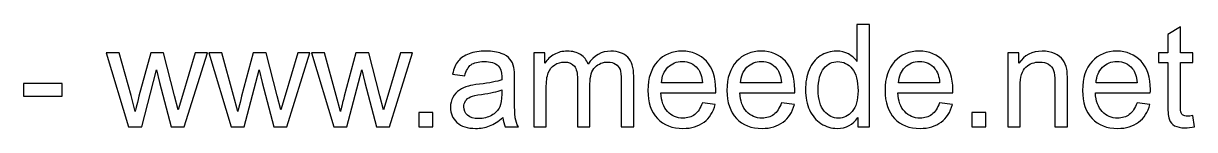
# Model space of a CAD drawing. Header units: millimetres. Extents: x -194 to 288, y -182 to 161.
# Drawn here: x 217.9 to 287.7, y -181.8 to -175.7 of the extents above; entities that cross this region are included whole.
import ezdxf

# ---------------------------------------------------------------- set-up
doc = ezdxf.new("R2010")
doc.units = ezdxf.units.MM
doc.header["$MEASUREMENT"] = 0
doc.layers.add('layer 1', color=7, linetype='Continuous')

msp = doc.modelspace()

# ---------------------------------------------------------------- linework, layer by layer
at = {"layer": 'layer 1', "color": 250}
for points, knots in [([(267.6388, -181.7442), (267.6388, -181.7442), (267.6388, -181.1868), (267.6388, -181.1868), (267.6388, -181.1868), (267.3609, -181.62), (266.9516, -181.8373), (266.4112, -181.8373), (266.4112, -181.8373), (266.0612, -181.8373), (265.7395, -181.7414), (265.4474, -181.5481), (265.4474, -181.5481), (265.1539, -181.3561), (264.9267, -181.0866), (264.7644, -180.7423), (264.7644, -180.7423), (264.6035, -180.3966), (264.5231, -180.0001), (264.5231, -179.5513), (264.5231, -179.5513), (264.5231, -179.1139), (264.5965, -178.7174), (264.7418, -178.3603), (264.7418, -178.3603), (264.8886, -178.0047), (265.1073, -177.731), (265.3994, -177.5419), (265.3994, -177.5419), (265.6901, -177.3514), (266.0175, -177.2568), (266.3773, -177.2568), (266.3773, -177.2568), (266.6426, -177.2568), (266.8783, -177.3133), (267.0843, -177.4248), (267.0843, -177.4248), (267.2903, -177.5363), (267.4582, -177.683), (267.588, -177.8622), (267.588, -177.8622), (267.588, -177.8622), (267.588, -175.682), (267.588, -175.682), (267.588, -175.682), (267.588, -175.682), (268.3331, -175.682), (268.3331, -175.682), (268.3331, -175.682), (268.3331, -175.682), (268.3331, -181.7442), (268.3331, -181.7442), (268.3331, -181.7442), (268.3331, -181.7442), (267.6388, -181.7442), (267.6388, -181.7442)], [0, 0, 0, 0, 0.0666667, 0.0666667, 0.0666667, 0.0666667, 0.1333333, 0.1333333, 0.1333333, 0.1333333, 0.2, 0.2, 0.2, 0.2, 0.2666667, 0.2666667, 0.2666667, 0.2666667, 0.3333333, 0.3333333, 0.3333333, 0.3333333, 0.4, 0.4, 0.4, 0.4, 0.4666667, 0.4666667, 0.4666667, 0.4666667, 0.5333333, 0.5333333, 0.5333333, 0.5333333, 0.6, 0.6, 0.6, 0.6, 0.6666667, 0.6666667, 0.6666667, 0.6666667, 0.7333333, 0.7333333, 0.7333333, 0.7333333, 0.8, 0.8, 0.8, 0.8, 0.8666667, 0.8666667, 0.8666667, 0.8666667, 1, 1, 1, 1]), ([(287.6075, -181.0796), (287.6075, -181.0796), (287.7091, -181.7371), (287.7091, -181.7371), (287.7091, -181.7371), (287.5003, -181.7809), (287.3126, -181.8035), (287.1489, -181.8035), (287.1489, -181.8035), (286.8794, -181.8035), (286.6706, -181.7611), (286.521, -181.6751), (286.521, -181.6751), (286.3728, -181.589), (286.2684, -181.4775), (286.2077, -181.3378), (286.2077, -181.3378), (286.147, -181.1981), (286.1174, -180.9046), (286.1174, -180.4573), (286.1174, -180.4573), (286.1174, -180.4573), (286.1174, -177.9257), (286.1174, -177.9257), (286.1174, -177.9257), (286.1174, -177.9257), (285.5671, -177.9257), (285.5671, -177.9257), (285.5671, -177.9257), (285.5671, -177.9257), (285.5671, -177.35), (285.5671, -177.35), (285.5671, -177.35), (285.5671, -177.35), (286.1174, -177.35), (286.1174, -177.35), (286.1174, -177.35), (286.1174, -177.35), (286.1174, -176.2634), (286.1174, -176.2634), (286.1174, -176.2634), (286.1174, -176.2634), (286.8625, -175.8161), (286.8625, -175.8161), (286.8625, -175.8161), (286.8625, -175.8161), (286.8625, -177.35), (286.8625, -177.35), (286.8625, -177.35), (286.8625, -177.35), (287.6075, -177.35), (287.6075, -177.35), (287.6075, -177.35), (287.6075, -177.35), (287.6075, -177.9257), (287.6075, -177.9257), (287.6075, -177.9257), (287.6075, -177.9257), (286.8625, -177.9257), (286.8625, -177.9257), (286.8625, -177.9257), (286.8625, -177.9257), (286.8625, -180.4996), (286.8625, -180.4996), (286.8625, -180.4996), (286.8625, -180.7127), (286.8752, -180.8496), (286.902, -180.9102), (286.902, -180.9102), (286.9274, -180.9709), (286.9697, -181.0189), (287.029, -181.0556), (287.029, -181.0556), (287.0883, -181.0909), (287.1729, -181.1092), (287.283, -181.1092), (287.283, -181.1092), (287.3648, -181.1092), (287.4735, -181.0993), (287.6075, -181.0796)], [0, 0, 0, 0, 0.047619, 0.047619, 0.047619, 0.047619, 0.0952381, 0.0952381, 0.0952381, 0.0952381, 0.1428571, 0.1428571, 0.1428571, 0.1428571, 0.1904762, 0.1904762, 0.1904762, 0.1904762, 0.2380952, 0.2380952, 0.2380952, 0.2380952, 0.2857143, 0.2857143, 0.2857143, 0.2857143, 0.3333333, 0.3333333, 0.3333333, 0.3333333, 0.3809524, 0.3809524, 0.3809524, 0.3809524, 0.4285714, 0.4285714, 0.4285714, 0.4285714, 0.4761905, 0.4761905, 0.4761905, 0.4761905, 0.5238095, 0.5238095, 0.5238095, 0.5238095, 0.5714286, 0.5714286, 0.5714286, 0.5714286, 0.6190476, 0.6190476, 0.6190476, 0.6190476, 0.6666667, 0.6666667, 0.6666667, 0.6666667, 0.7142857, 0.7142857, 0.7142857, 0.7142857, 0.7619048, 0.7619048, 0.7619048, 0.7619048, 0.8095238, 0.8095238, 0.8095238, 0.8095238, 0.8571429, 0.8571429, 0.8571429, 0.8571429, 0.9047619, 0.9047619, 0.9047619, 0.9047619, 1, 1, 1, 1]), ([(224.1848, -181.7442), (224.1848, -181.7442), (222.857, -177.35), (222.857, -177.35), (222.857, -177.35), (222.857, -177.35), (223.6359, -177.35), (223.6359, -177.35), (223.6359, -177.35), (223.6359, -177.35), (224.3372, -179.8858), (224.3372, -179.8858), (224.3372, -179.8858), (224.3372, -179.8858), (224.5856, -180.8298), (224.5856, -180.8298), (224.5856, -180.8298), (224.5955, -180.7832), (224.6717, -180.4813), (224.8128, -179.9239), (224.8128, -179.9239), (224.8128, -179.9239), (225.5085, -177.35), (225.5085, -177.35), (225.5085, -177.35), (225.5085, -177.35), (226.2719, -177.35), (226.2719, -177.35), (226.2719, -177.35), (226.2719, -177.35), (226.9337, -179.9013), (226.9337, -179.9013), (226.9337, -179.9013), (226.9337, -179.9013), (227.1496, -180.7381), (227.1496, -180.7381), (227.1496, -180.7381), (227.1496, -180.7381), (227.4022, -179.89), (227.4022, -179.89), (227.4022, -179.89), (227.4022, -179.89), (228.1614, -177.35), (228.1614, -177.35), (228.1614, -177.35), (228.1614, -177.35), (228.8853, -177.35), (228.8853, -177.35), (228.8853, -177.35), (228.8853, -177.35), (227.5066, -181.7442), (227.5066, -181.7442), (227.5066, -181.7442), (227.5066, -181.7442), (226.7361, -181.7442), (226.7361, -181.7442), (226.7361, -181.7442), (226.7361, -181.7442), (226.039, -179.1153), (226.039, -179.1153), (226.039, -179.1153), (226.039, -179.1153), (225.8626, -178.3632), (225.8626, -178.3632), (225.8626, -178.3632), (225.8626, -178.3632), (224.9736, -181.7442), (224.9736, -181.7442), (224.9736, -181.7442), (224.9736, -181.7442), (224.1848, -181.7442), (224.1848, -181.7442)], [0, 0, 0, 0, 0.0526316, 0.0526316, 0.0526316, 0.0526316, 0.1052632, 0.1052632, 0.1052632, 0.1052632, 0.1578947, 0.1578947, 0.1578947, 0.1578947, 0.2105263, 0.2105263, 0.2105263, 0.2105263, 0.2631579, 0.2631579, 0.2631579, 0.2631579, 0.3157895, 0.3157895, 0.3157895, 0.3157895, 0.3684211, 0.3684211, 0.3684211, 0.3684211, 0.4210526, 0.4210526, 0.4210526, 0.4210526, 0.4736842, 0.4736842, 0.4736842, 0.4736842, 0.5263158, 0.5263158, 0.5263158, 0.5263158, 0.5789474, 0.5789474, 0.5789474, 0.5789474, 0.6315789, 0.6315789, 0.6315789, 0.6315789, 0.6842105, 0.6842105, 0.6842105, 0.6842105, 0.7368421, 0.7368421, 0.7368421, 0.7368421, 0.7894737, 0.7894737, 0.7894737, 0.7894737, 0.8421053, 0.8421053, 0.8421053, 0.8421053, 0.8947368, 0.8947368, 0.8947368, 0.8947368, 1, 1, 1, 1]), ([(230.2992, -181.7442), (230.2992, -181.7442), (228.9714, -177.35), (228.9714, -177.35), (228.9714, -177.35), (228.9714, -177.35), (229.7503, -177.35), (229.7503, -177.35), (229.7503, -177.35), (229.7503, -177.35), (230.4516, -179.8858), (230.4516, -179.8858), (230.4516, -179.8858), (230.4516, -179.8858), (230.7, -180.8298), (230.7, -180.8298), (230.7, -180.8298), (230.7099, -180.7832), (230.7861, -180.4813), (230.9272, -179.9239), (230.9272, -179.9239), (230.9272, -179.9239), (231.6229, -177.35), (231.6229, -177.35), (231.6229, -177.35), (231.6229, -177.35), (232.3863, -177.35), (232.3863, -177.35), (232.3863, -177.35), (232.3863, -177.35), (233.0481, -179.9013), (233.0481, -179.9013), (233.0481, -179.9013), (233.0481, -179.9013), (233.264, -180.7381), (233.264, -180.7381), (233.264, -180.7381), (233.264, -180.7381), (233.5166, -179.89), (233.5166, -179.89), (233.5166, -179.89), (233.5166, -179.89), (234.2758, -177.35), (234.2758, -177.35), (234.2758, -177.35), (234.2758, -177.35), (234.9997, -177.35), (234.9997, -177.35), (234.9997, -177.35), (234.9997, -177.35), (233.621, -181.7442), (233.621, -181.7442), (233.621, -181.7442), (233.621, -181.7442), (232.8505, -181.7442), (232.8505, -181.7442), (232.8505, -181.7442), (232.8505, -181.7442), (232.1534, -179.1153), (232.1534, -179.1153), (232.1534, -179.1153), (232.1534, -179.1153), (231.977, -178.3632), (231.977, -178.3632), (231.977, -178.3632), (231.977, -178.3632), (231.088, -181.7442), (231.088, -181.7442), (231.088, -181.7442), (231.088, -181.7442), (230.2992, -181.7442), (230.2992, -181.7442)], [0, 0, 0, 0, 0.0526316, 0.0526316, 0.0526316, 0.0526316, 0.1052632, 0.1052632, 0.1052632, 0.1052632, 0.1578947, 0.1578947, 0.1578947, 0.1578947, 0.2105263, 0.2105263, 0.2105263, 0.2105263, 0.2631579, 0.2631579, 0.2631579, 0.2631579, 0.3157895, 0.3157895, 0.3157895, 0.3157895, 0.3684211, 0.3684211, 0.3684211, 0.3684211, 0.4210526, 0.4210526, 0.4210526, 0.4210526, 0.4736842, 0.4736842, 0.4736842, 0.4736842, 0.5263158, 0.5263158, 0.5263158, 0.5263158, 0.5789474, 0.5789474, 0.5789474, 0.5789474, 0.6315789, 0.6315789, 0.6315789, 0.6315789, 0.6842105, 0.6842105, 0.6842105, 0.6842105, 0.7368421, 0.7368421, 0.7368421, 0.7368421, 0.7894737, 0.7894737, 0.7894737, 0.7894737, 0.8421053, 0.8421053, 0.8421053, 0.8421053, 0.8947368, 0.8947368, 0.8947368, 0.8947368, 1, 1, 1, 1]), ([(236.4136, -181.7442), (236.4136, -181.7442), (235.0858, -177.35), (235.0858, -177.35), (235.0858, -177.35), (235.0858, -177.35), (235.8647, -177.35), (235.8647, -177.35), (235.8647, -177.35), (235.8647, -177.35), (236.566, -179.8858), (236.566, -179.8858), (236.566, -179.8858), (236.566, -179.8858), (236.8144, -180.8298), (236.8144, -180.8298), (236.8144, -180.8298), (236.8243, -180.7832), (236.9005, -180.4813), (237.0416, -179.9239), (237.0416, -179.9239), (237.0416, -179.9239), (237.7373, -177.35), (237.7373, -177.35), (237.7373, -177.35), (237.7373, -177.35), (238.5007, -177.35), (238.5007, -177.35), (238.5007, -177.35), (238.5007, -177.35), (239.1625, -179.9013), (239.1625, -179.9013), (239.1625, -179.9013), (239.1625, -179.9013), (239.3784, -180.7381), (239.3784, -180.7381), (239.3784, -180.7381), (239.3784, -180.7381), (239.631, -179.89), (239.631, -179.89), (239.631, -179.89), (239.631, -179.89), (240.3902, -177.35), (240.3902, -177.35), (240.3902, -177.35), (240.3902, -177.35), (241.1141, -177.35), (241.1141, -177.35), (241.1141, -177.35), (241.1141, -177.35), (239.7354, -181.7442), (239.7354, -181.7442), (239.7354, -181.7442), (239.7354, -181.7442), (238.9649, -181.7442), (238.9649, -181.7442), (238.9649, -181.7442), (238.9649, -181.7442), (238.2678, -179.1153), (238.2678, -179.1153), (238.2678, -179.1153), (238.2678, -179.1153), (238.0914, -178.3632), (238.0914, -178.3632), (238.0914, -178.3632), (238.0914, -178.3632), (237.2024, -181.7442), (237.2024, -181.7442), (237.2024, -181.7442), (237.2024, -181.7442), (236.4136, -181.7442), (236.4136, -181.7442)], [0, 0, 0, 0, 0.0526316, 0.0526316, 0.0526316, 0.0526316, 0.1052632, 0.1052632, 0.1052632, 0.1052632, 0.1578947, 0.1578947, 0.1578947, 0.1578947, 0.2105263, 0.2105263, 0.2105263, 0.2105263, 0.2631579, 0.2631579, 0.2631579, 0.2631579, 0.3157895, 0.3157895, 0.3157895, 0.3157895, 0.3684211, 0.3684211, 0.3684211, 0.3684211, 0.4210526, 0.4210526, 0.4210526, 0.4210526, 0.4736842, 0.4736842, 0.4736842, 0.4736842, 0.5263158, 0.5263158, 0.5263158, 0.5263158, 0.5789474, 0.5789474, 0.5789474, 0.5789474, 0.6315789, 0.6315789, 0.6315789, 0.6315789, 0.6842105, 0.6842105, 0.6842105, 0.6842105, 0.7368421, 0.7368421, 0.7368421, 0.7368421, 0.7894737, 0.7894737, 0.7894737, 0.7894737, 0.8421053, 0.8421053, 0.8421053, 0.8421053, 0.8947368, 0.8947368, 0.8947368, 0.8947368, 1, 1, 1, 1]), ([(246.4932, -181.1939), (246.2166, -181.4295), (245.9499, -181.5946), (245.6945, -181.692), (245.6945, -181.692), (245.4391, -181.7894), (245.1654, -181.8373), (244.8718, -181.8373), (244.8718, -181.8373), (244.3892, -181.8373), (244.0181, -181.7202), (243.7585, -181.4846), (243.7585, -181.4846), (243.4988, -181.2503), (243.369, -180.9497), (243.369, -180.5843), (243.369, -180.5843), (243.369, -180.3698), (243.4184, -180.1736), (243.5158, -179.9958), (243.5158, -179.9958), (243.6145, -179.818), (243.7429, -179.6769), (243.901, -179.5697), (243.901, -179.5697), (244.0604, -179.4624), (244.2382, -179.3806), (244.4372, -179.3255), (244.4372, -179.3255), (244.584, -179.2874), (244.8055, -179.2508), (245.1004, -179.2141), (245.1004, -179.2141), (245.7016, -179.1435), (246.1461, -179.0574), (246.4297, -178.9587), (246.4297, -178.9587), (246.4325, -178.8571), (246.4339, -178.7921), (246.4339, -178.7653), (246.4339, -178.7653), (246.4339, -178.4634), (246.3634, -178.2503), (246.2223, -178.1261), (246.2223, -178.1261), (246.0318, -177.9582), (245.7481, -177.8749), (245.3728, -177.8749), (245.3728, -177.8749), (245.0214, -177.8749), (244.7618, -177.937), (244.5953, -178.0598), (244.5953, -178.0598), (244.4273, -178.1825), (244.3046, -178.3999), (244.2241, -178.7131), (244.2241, -178.7131), (244.2241, -178.7131), (243.496, -178.6115), (243.496, -178.6115), (243.496, -178.6115), (243.5623, -178.2997), (243.671, -178.0471), (243.8234, -177.8552), (243.8234, -177.8552), (243.9758, -177.6633), (244.1959, -177.5165), (244.4838, -177.4121), (244.4838, -177.4121), (244.7702, -177.3091), (245.1047, -177.2568), (245.4829, -177.2568), (245.4829, -177.2568), (245.8582, -177.2568), (246.1644, -177.3006), (246.4001, -177.3895), (246.4001, -177.3895), (246.6343, -177.4784), (246.8079, -177.5885), (246.918, -177.7225), (246.918, -177.7225), (247.028, -177.8566), (247.1056, -178.0259), (247.1508, -178.2305), (247.1508, -178.2305), (247.1748, -178.3575), (247.1875, -178.5861), (247.1875, -178.9149), (247.1875, -178.9149), (247.1875, -178.9149), (247.1875, -179.9027), (247.1875, -179.9027), (247.1875, -179.9027), (247.1875, -180.5927), (247.203, -181.0288), (247.234, -181.2136), (247.234, -181.2136), (247.2637, -181.3985), (247.3258, -181.5749), (247.4161, -181.7442), (247.4161, -181.7442), (247.4161, -181.7442), (246.6371, -181.7442), (246.6371, -181.7442), (246.6371, -181.7442), (246.5624, -181.5876), (246.5144, -181.4041), (246.4932, -181.1939)], [0, 0, 0, 0, 0.0357143, 0.0357143, 0.0357143, 0.0357143, 0.0714286, 0.0714286, 0.0714286, 0.0714286, 0.1071429, 0.1071429, 0.1071429, 0.1071429, 0.1428571, 0.1428571, 0.1428571, 0.1428571, 0.1785714, 0.1785714, 0.1785714, 0.1785714, 0.2142857, 0.2142857, 0.2142857, 0.2142857, 0.25, 0.25, 0.25, 0.25, 0.2857143, 0.2857143, 0.2857143, 0.2857143, 0.3214286, 0.3214286, 0.3214286, 0.3214286, 0.3571429, 0.3571429, 0.3571429, 0.3571429, 0.3928571, 0.3928571, 0.3928571, 0.3928571, 0.4285714, 0.4285714, 0.4285714, 0.4285714, 0.4642857, 0.4642857, 0.4642857, 0.4642857, 0.5, 0.5, 0.5, 0.5, 0.5357143, 0.5357143, 0.5357143, 0.5357143, 0.5714286, 0.5714286, 0.5714286, 0.5714286, 0.6071429, 0.6071429, 0.6071429, 0.6071429, 0.6428571, 0.6428571, 0.6428571, 0.6428571, 0.6785714, 0.6785714, 0.6785714, 0.6785714, 0.7142857, 0.7142857, 0.7142857, 0.7142857, 0.75, 0.75, 0.75, 0.75, 0.7857143, 0.7857143, 0.7857143, 0.7857143, 0.8214286, 0.8214286, 0.8214286, 0.8214286, 0.8571429, 0.8571429, 0.8571429, 0.8571429, 0.8928571, 0.8928571, 0.8928571, 0.8928571, 0.9285714, 0.9285714, 0.9285714, 0.9285714, 1, 1, 1, 1]), ([(248.3319, -181.7442), (248.3319, -181.7442), (248.3319, -177.35), (248.3319, -177.35), (248.3319, -177.35), (248.3319, -177.35), (249.0008, -177.35), (249.0008, -177.35), (249.0008, -177.35), (249.0008, -177.35), (249.0008, -177.9709), (249.0008, -177.9709), (249.0008, -177.9709), (249.1376, -177.7564), (249.3211, -177.5828), (249.5497, -177.453), (249.5497, -177.453), (249.7783, -177.3218), (250.0379, -177.2568), (250.33, -177.2568), (250.33, -177.2568), (250.6546, -177.2568), (250.9213, -177.3246), (251.1287, -177.4586), (251.1287, -177.4586), (251.3362, -177.5941), (251.4829, -177.7818), (251.5676, -178.0245), (251.5676, -178.0245), (251.9175, -177.5123), (252.3705, -177.2568), (252.9293, -177.2568), (252.9293, -177.2568), (253.3668, -177.2568), (253.704, -177.3768), (253.9383, -177.6181), (253.9383, -177.6181), (254.1739, -177.8594), (254.2925, -178.2305), (254.2925, -178.7315), (254.2925, -178.7315), (254.2925, -178.7315), (254.2925, -181.7442), (254.2925, -181.7442), (254.2925, -181.7442), (254.2925, -181.7442), (253.5474, -181.7442), (253.5474, -181.7442), (253.5474, -181.7442), (253.5474, -181.7442), (253.5474, -178.9784), (253.5474, -178.9784), (253.5474, -178.9784), (253.5474, -178.6821), (253.522, -178.4676), (253.474, -178.3364), (253.474, -178.3364), (253.426, -178.2051), (253.3385, -178.1007), (253.2101, -178.0203), (253.2101, -178.0203), (253.0831, -177.9398), (252.9336, -177.9003), (252.7628, -177.9003), (252.7628, -177.9003), (252.4524, -177.9003), (252.1955, -178.0033), (251.9909, -178.2079), (251.9909, -178.2079), (251.7863, -178.414), (251.6847, -178.7428), (251.6847, -179.1943), (251.6847, -179.1943), (251.6847, -179.1943), (251.6847, -181.7442), (251.6847, -181.7442), (251.6847, -181.7442), (251.6847, -181.7442), (250.9396, -181.7442), (250.9396, -181.7442), (250.9396, -181.7442), (250.9396, -181.7442), (250.9396, -178.8923), (250.9396, -178.8923), (250.9396, -178.8923), (250.9396, -178.5621), (250.879, -178.3138), (250.7576, -178.1487), (250.7576, -178.1487), (250.6363, -177.9836), (250.4373, -177.9003), (250.1621, -177.9003), (250.1621, -177.9003), (249.9533, -177.9003), (249.76, -177.9554), (249.5822, -178.0654), (249.5822, -178.0654), (249.4044, -178.1755), (249.2759, -178.3364), (249.1955, -178.5494), (249.1955, -178.5494), (249.1165, -178.7611), (249.077, -179.0673), (249.077, -179.4667), (249.077, -179.4667), (249.077, -179.4667), (249.077, -181.7442), (249.077, -181.7442), (249.077, -181.7442), (249.077, -181.7442), (248.3319, -181.7442), (248.3319, -181.7442)], [0, 0, 0, 0, 0.0344828, 0.0344828, 0.0344828, 0.0344828, 0.0689655, 0.0689655, 0.0689655, 0.0689655, 0.1034483, 0.1034483, 0.1034483, 0.1034483, 0.137931, 0.137931, 0.137931, 0.137931, 0.1724138, 0.1724138, 0.1724138, 0.1724138, 0.2068966, 0.2068966, 0.2068966, 0.2068966, 0.2413793, 0.2413793, 0.2413793, 0.2413793, 0.2758621, 0.2758621, 0.2758621, 0.2758621, 0.3103448, 0.3103448, 0.3103448, 0.3103448, 0.3448276, 0.3448276, 0.3448276, 0.3448276, 0.3793103, 0.3793103, 0.3793103, 0.3793103, 0.4137931, 0.4137931, 0.4137931, 0.4137931, 0.4482759, 0.4482759, 0.4482759, 0.4482759, 0.4827586, 0.4827586, 0.4827586, 0.4827586, 0.5172414, 0.5172414, 0.5172414, 0.5172414, 0.5517241, 0.5517241, 0.5517241, 0.5517241, 0.5862069, 0.5862069, 0.5862069, 0.5862069, 0.6206897, 0.6206897, 0.6206897, 0.6206897, 0.6551724, 0.6551724, 0.6551724, 0.6551724, 0.6896552, 0.6896552, 0.6896552, 0.6896552, 0.7241379, 0.7241379, 0.7241379, 0.7241379, 0.7586207, 0.7586207, 0.7586207, 0.7586207, 0.7931034, 0.7931034, 0.7931034, 0.7931034, 0.8275862, 0.8275862, 0.8275862, 0.8275862, 0.862069, 0.862069, 0.862069, 0.862069, 0.8965517, 0.8965517, 0.8965517, 0.8965517, 0.9310345, 0.9310345, 0.9310345, 0.9310345, 1, 1, 1, 1]), ([(258.3819, -180.3218), (258.3819, -180.3218), (259.1524, -180.4234), (259.1524, -180.4234), (259.1524, -180.4234), (259.0324, -180.8707), (258.8081, -181.2193), (258.4807, -181.4662), (258.4807, -181.4662), (258.1533, -181.7132), (257.7356, -181.8373), (257.2262, -181.8373), (257.2262, -181.8373), (256.5856, -181.8373), (256.0776, -181.6398), (255.7022, -181.2447), (255.7022, -181.2447), (255.3268, -180.851), (255.1392, -180.2964), (255.1392, -179.5838), (255.1392, -179.5838), (255.1392, -178.8472), (255.3283, -178.2743), (255.7078, -177.8679), (255.7078, -177.8679), (256.0874, -177.46), (256.5799, -177.2568), (257.1853, -177.2568), (257.1853, -177.2568), (257.7709, -177.2568), (258.2493, -177.4558), (258.6204, -177.8552), (258.6204, -177.8552), (258.9915, -178.2545), (259.1778, -178.8161), (259.1778, -179.54), (259.1778, -179.54), (259.1778, -179.5838), (259.1764, -179.6501), (259.1736, -179.7376), (259.1736, -179.7376), (259.1736, -179.7376), (255.9012, -179.7376), (255.9012, -179.7376), (255.9012, -179.7376), (255.9294, -180.2188), (256.0649, -180.5885), (256.3104, -180.8439), (256.3104, -180.8439), (256.5545, -181.0993), (256.8607, -181.2277), (257.2262, -181.2277), (257.2262, -181.2277), (257.4986, -181.2277), (257.7314, -181.1558), (257.9233, -181.0118), (257.9233, -181.0118), (258.1166, -180.8679), (258.269, -180.6379), (258.3819, -180.3218)], [0, 0, 0, 0, 0.0625, 0.0625, 0.0625, 0.0625, 0.125, 0.125, 0.125, 0.125, 0.1875, 0.1875, 0.1875, 0.1875, 0.25, 0.25, 0.25, 0.25, 0.3125, 0.3125, 0.3125, 0.3125, 0.375, 0.375, 0.375, 0.375, 0.4375, 0.4375, 0.4375, 0.4375, 0.5, 0.5, 0.5, 0.5, 0.5625, 0.5625, 0.5625, 0.5625, 0.625, 0.625, 0.625, 0.625, 0.6875, 0.6875, 0.6875, 0.6875, 0.75, 0.75, 0.75, 0.75, 0.8125, 0.8125, 0.8125, 0.8125, 0.875, 0.875, 0.875, 0.875, 1, 1, 1, 1]), ([(255.9435, -179.128), (255.9435, -179.128), (258.3904, -179.128), (258.3904, -179.128), (258.3904, -179.128), (258.3579, -178.7583), (258.2634, -178.4817), (258.1096, -178.2968), (258.1096, -178.2968), (257.8739, -178.0104), (257.5663, -177.8665), (257.1895, -177.8665), (257.1895, -177.8665), (256.848, -177.8665), (256.5616, -177.9808), (256.3287, -178.2094), (256.3287, -178.2094), (256.0973, -178.438), (255.9689, -178.7442), (255.9435, -179.128)], [0, 0, 0, 0, 0.1666667, 0.1666667, 0.1666667, 0.1666667, 0.3333333, 0.3333333, 0.3333333, 0.3333333, 0.5, 0.5, 0.5, 0.5, 0.6666667, 0.6666667, 0.6666667, 0.6666667, 1, 1, 1, 1]), ([(263.0908, -180.3218), (263.0908, -180.3218), (263.8613, -180.4234), (263.8613, -180.4234), (263.8613, -180.4234), (263.7413, -180.8707), (263.517, -181.2193), (263.1896, -181.4662), (263.1896, -181.4662), (262.8622, -181.7132), (262.4445, -181.8373), (261.9351, -181.8373), (261.9351, -181.8373), (261.2945, -181.8373), (260.7865, -181.6398), (260.4111, -181.2447), (260.4111, -181.2447), (260.0357, -180.851), (259.8481, -180.2964), (259.8481, -179.5838), (259.8481, -179.5838), (259.8481, -178.8472), (260.0372, -178.2743), (260.4167, -177.8679), (260.4167, -177.8679), (260.7963, -177.46), (261.2888, -177.2568), (261.8942, -177.2568), (261.8942, -177.2568), (262.4798, -177.2568), (262.9582, -177.4558), (263.3293, -177.8552), (263.3293, -177.8552), (263.7004, -178.2545), (263.8867, -178.8161), (263.8867, -179.54), (263.8867, -179.54), (263.8867, -179.5838), (263.8853, -179.6501), (263.8825, -179.7376), (263.8825, -179.7376), (263.8825, -179.7376), (260.6101, -179.7376), (260.6101, -179.7376), (260.6101, -179.7376), (260.6383, -180.2188), (260.7738, -180.5885), (261.0193, -180.8439), (261.0193, -180.8439), (261.2634, -181.0993), (261.5696, -181.2277), (261.9351, -181.2277), (261.9351, -181.2277), (262.2075, -181.2277), (262.4403, -181.1558), (262.6322, -181.0118), (262.6322, -181.0118), (262.8255, -180.8679), (262.9779, -180.6379), (263.0908, -180.3218)], [0, 0, 0, 0, 0.0625, 0.0625, 0.0625, 0.0625, 0.125, 0.125, 0.125, 0.125, 0.1875, 0.1875, 0.1875, 0.1875, 0.25, 0.25, 0.25, 0.25, 0.3125, 0.3125, 0.3125, 0.3125, 0.375, 0.375, 0.375, 0.375, 0.4375, 0.4375, 0.4375, 0.4375, 0.5, 0.5, 0.5, 0.5, 0.5625, 0.5625, 0.5625, 0.5625, 0.625, 0.625, 0.625, 0.625, 0.6875, 0.6875, 0.6875, 0.6875, 0.75, 0.75, 0.75, 0.75, 0.8125, 0.8125, 0.8125, 0.8125, 0.875, 0.875, 0.875, 0.875, 1, 1, 1, 1]), ([(260.6524, -179.128), (260.6524, -179.128), (263.0993, -179.128), (263.0993, -179.128), (263.0993, -179.128), (263.0668, -178.7583), (262.9723, -178.4817), (262.8185, -178.2968), (262.8185, -178.2968), (262.5828, -178.0104), (262.2752, -177.8665), (261.8984, -177.8665), (261.8984, -177.8665), (261.5569, -177.8665), (261.2705, -177.9808), (261.0376, -178.2094), (261.0376, -178.2094), (260.8062, -178.438), (260.6778, -178.7442), (260.6524, -179.128)], [0, 0, 0, 0, 0.1666667, 0.1666667, 0.1666667, 0.1666667, 0.3333333, 0.3333333, 0.3333333, 0.3333333, 0.5, 0.5, 0.5, 0.5, 0.6666667, 0.6666667, 0.6666667, 0.6666667, 1, 1, 1, 1]), ([(265.2851, -179.5527), (265.2851, -180.1144), (265.4036, -180.5335), (265.6421, -180.8115), (265.6421, -180.8115), (265.8792, -181.0894), (266.16, -181.2277), (266.4831, -181.2277), (266.4831, -181.2277), (266.8091, -181.2277), (267.0857, -181.0951), (267.3143, -180.8298), (267.3143, -180.8298), (267.5415, -180.5645), (267.6558, -180.1595), (267.6558, -179.6148), (267.6558, -179.6148), (267.6558, -179.0165), (267.5401, -178.5762), (267.3072, -178.2954), (267.3072, -178.2954), (267.0758, -178.0146), (266.7894, -177.8749), (266.4493, -177.8749), (266.4493, -177.8749), (266.1177, -177.8749), (265.8411, -178.009), (265.6181, -178.2785), (265.6181, -178.2785), (265.3966, -178.548), (265.2851, -178.9728), (265.2851, -179.5527)], [0, 0, 0, 0, 0.1111111, 0.1111111, 0.1111111, 0.1111111, 0.2222222, 0.2222222, 0.2222222, 0.2222222, 0.3333333, 0.3333333, 0.3333333, 0.3333333, 0.4444444, 0.4444444, 0.4444444, 0.4444444, 0.5555556, 0.5555556, 0.5555556, 0.5555556, 0.6666667, 0.6666667, 0.6666667, 0.6666667, 0.7777778, 0.7777778, 0.7777778, 0.7777778, 1, 1, 1, 1]), ([(272.5086, -180.3218), (272.5086, -180.3218), (273.2791, -180.4234), (273.2791, -180.4234), (273.2791, -180.4234), (273.1591, -180.8707), (272.9348, -181.2193), (272.6074, -181.4662), (272.6074, -181.4662), (272.28, -181.7132), (271.8623, -181.8373), (271.3529, -181.8373), (271.3529, -181.8373), (270.7123, -181.8373), (270.2043, -181.6398), (269.8289, -181.2447), (269.8289, -181.2447), (269.4535, -180.851), (269.2659, -180.2964), (269.2659, -179.5838), (269.2659, -179.5838), (269.2659, -178.8472), (269.455, -178.2743), (269.8345, -177.8679), (269.8345, -177.8679), (270.2141, -177.46), (270.7066, -177.2568), (271.312, -177.2568), (271.312, -177.2568), (271.8976, -177.2568), (272.376, -177.4558), (272.7471, -177.8552), (272.7471, -177.8552), (273.1182, -178.2545), (273.3045, -178.8161), (273.3045, -179.54), (273.3045, -179.54), (273.3045, -179.5838), (273.3031, -179.6501), (273.3003, -179.7376), (273.3003, -179.7376), (273.3003, -179.7376), (270.0279, -179.7376), (270.0279, -179.7376), (270.0279, -179.7376), (270.0561, -180.2188), (270.1916, -180.5885), (270.4371, -180.8439), (270.4371, -180.8439), (270.6812, -181.0993), (270.9874, -181.2277), (271.3529, -181.2277), (271.3529, -181.2277), (271.6253, -181.2277), (271.8581, -181.1558), (272.05, -181.0118), (272.05, -181.0118), (272.2433, -180.8679), (272.3957, -180.6379), (272.5086, -180.3218)], [0, 0, 0, 0, 0.0625, 0.0625, 0.0625, 0.0625, 0.125, 0.125, 0.125, 0.125, 0.1875, 0.1875, 0.1875, 0.1875, 0.25, 0.25, 0.25, 0.25, 0.3125, 0.3125, 0.3125, 0.3125, 0.375, 0.375, 0.375, 0.375, 0.4375, 0.4375, 0.4375, 0.4375, 0.5, 0.5, 0.5, 0.5, 0.5625, 0.5625, 0.5625, 0.5625, 0.625, 0.625, 0.625, 0.625, 0.6875, 0.6875, 0.6875, 0.6875, 0.75, 0.75, 0.75, 0.75, 0.8125, 0.8125, 0.8125, 0.8125, 0.875, 0.875, 0.875, 0.875, 1, 1, 1, 1]), ([(270.0702, -179.128), (270.0702, -179.128), (272.5171, -179.128), (272.5171, -179.128), (272.5171, -179.128), (272.4846, -178.7583), (272.3901, -178.4817), (272.2363, -178.2968), (272.2363, -178.2968), (272.0006, -178.0104), (271.693, -177.8665), (271.3162, -177.8665), (271.3162, -177.8665), (270.9747, -177.8665), (270.6883, -177.9808), (270.4554, -178.2094), (270.4554, -178.2094), (270.224, -178.438), (270.0956, -178.7442), (270.0702, -179.128)], [0, 0, 0, 0, 0.1666667, 0.1666667, 0.1666667, 0.1666667, 0.3333333, 0.3333333, 0.3333333, 0.3333333, 0.5, 0.5, 0.5, 0.5, 0.6666667, 0.6666667, 0.6666667, 0.6666667, 1, 1, 1, 1]), ([(276.5726, -181.7442), (276.5726, -181.7442), (276.5726, -177.35), (276.5726, -177.35), (276.5726, -177.35), (276.5726, -177.35), (277.2415, -177.35), (277.2415, -177.35), (277.2415, -177.35), (277.2415, -177.35), (277.2415, -177.9737), (277.2415, -177.9737), (277.2415, -177.9737), (277.5632, -177.4953), (278.0289, -177.2568), (278.6371, -177.2568), (278.6371, -177.2568), (278.9024, -177.2568), (279.1451, -177.3048), (279.3666, -177.3994), (279.3666, -177.3994), (279.5882, -177.4939), (279.7547, -177.6195), (279.8647, -177.7733), (279.8647, -177.7733), (279.9748, -177.9271), (280.0524, -178.1106), (280.0962, -178.3222), (280.0962, -178.3222), (280.123, -178.4605), (280.1371, -178.7018), (280.1371, -179.0461), (280.1371, -179.0461), (280.1371, -179.0461), (280.1371, -181.7442), (280.1371, -181.7442), (280.1371, -181.7442), (280.1371, -181.7442), (279.392, -181.7442), (279.392, -181.7442), (279.392, -181.7442), (279.392, -181.7442), (279.392, -179.0744), (279.392, -179.0744), (279.392, -179.0744), (279.392, -178.771), (279.3638, -178.5438), (279.3059, -178.3942), (279.3059, -178.3942), (279.2481, -178.2446), (279.1451, -178.1247), (278.9983, -178.0344), (278.9983, -178.0344), (278.8516, -177.9455), (278.678, -177.9003), (278.4804, -177.9003), (278.4804, -177.9003), (278.1643, -177.9003), (277.892, -178.0005), (277.662, -178.2023), (277.662, -178.2023), (277.432, -178.4027), (277.3177, -178.7851), (277.3177, -179.3467), (277.3177, -179.3467), (277.3177, -179.3467), (277.3177, -181.7442), (277.3177, -181.7442), (277.3177, -181.7442), (277.3177, -181.7442), (276.5726, -181.7442), (276.5726, -181.7442)], [0, 0, 0, 0, 0.0526316, 0.0526316, 0.0526316, 0.0526316, 0.1052632, 0.1052632, 0.1052632, 0.1052632, 0.1578947, 0.1578947, 0.1578947, 0.1578947, 0.2105263, 0.2105263, 0.2105263, 0.2105263, 0.2631579, 0.2631579, 0.2631579, 0.2631579, 0.3157895, 0.3157895, 0.3157895, 0.3157895, 0.3684211, 0.3684211, 0.3684211, 0.3684211, 0.4210526, 0.4210526, 0.4210526, 0.4210526, 0.4736842, 0.4736842, 0.4736842, 0.4736842, 0.5263158, 0.5263158, 0.5263158, 0.5263158, 0.5789474, 0.5789474, 0.5789474, 0.5789474, 0.6315789, 0.6315789, 0.6315789, 0.6315789, 0.6842105, 0.6842105, 0.6842105, 0.6842105, 0.7368421, 0.7368421, 0.7368421, 0.7368421, 0.7894737, 0.7894737, 0.7894737, 0.7894737, 0.8421053, 0.8421053, 0.8421053, 0.8421053, 0.8947368, 0.8947368, 0.8947368, 0.8947368, 1, 1, 1, 1]), ([(284.2787, -180.3218), (284.2787, -180.3218), (285.0492, -180.4234), (285.0492, -180.4234), (285.0492, -180.4234), (284.9292, -180.8707), (284.7049, -181.2193), (284.3775, -181.4662), (284.3775, -181.4662), (284.0501, -181.7132), (283.6324, -181.8373), (283.123, -181.8373), (283.123, -181.8373), (282.4824, -181.8373), (281.9744, -181.6398), (281.599, -181.2447), (281.599, -181.2447), (281.2236, -180.851), (281.036, -180.2964), (281.036, -179.5838), (281.036, -179.5838), (281.036, -178.8472), (281.2251, -178.2743), (281.6046, -177.8679), (281.6046, -177.8679), (281.9842, -177.46), (282.4767, -177.2568), (283.0821, -177.2568), (283.0821, -177.2568), (283.6677, -177.2568), (284.1461, -177.4558), (284.5172, -177.8552), (284.5172, -177.8552), (284.8883, -178.2545), (285.0746, -178.8161), (285.0746, -179.54), (285.0746, -179.54), (285.0746, -179.5838), (285.0732, -179.6501), (285.0704, -179.7376), (285.0704, -179.7376), (285.0704, -179.7376), (281.798, -179.7376), (281.798, -179.7376), (281.798, -179.7376), (281.8262, -180.2188), (281.9617, -180.5885), (282.2072, -180.8439), (282.2072, -180.8439), (282.4513, -181.0993), (282.7575, -181.2277), (283.123, -181.2277), (283.123, -181.2277), (283.3954, -181.2277), (283.6282, -181.1558), (283.8201, -181.0118), (283.8201, -181.0118), (284.0134, -180.8679), (284.1658, -180.6379), (284.2787, -180.3218)], [0, 0, 0, 0, 0.0625, 0.0625, 0.0625, 0.0625, 0.125, 0.125, 0.125, 0.125, 0.1875, 0.1875, 0.1875, 0.1875, 0.25, 0.25, 0.25, 0.25, 0.3125, 0.3125, 0.3125, 0.3125, 0.375, 0.375, 0.375, 0.375, 0.4375, 0.4375, 0.4375, 0.4375, 0.5, 0.5, 0.5, 0.5, 0.5625, 0.5625, 0.5625, 0.5625, 0.625, 0.625, 0.625, 0.625, 0.6875, 0.6875, 0.6875, 0.6875, 0.75, 0.75, 0.75, 0.75, 0.8125, 0.8125, 0.8125, 0.8125, 0.875, 0.875, 0.875, 0.875, 1, 1, 1, 1]), ([(281.8403, -179.128), (281.8403, -179.128), (284.2872, -179.128), (284.2872, -179.128), (284.2872, -179.128), (284.2547, -178.7583), (284.1602, -178.4817), (284.0064, -178.2968), (284.0064, -178.2968), (283.7707, -178.0104), (283.4631, -177.8665), (283.0863, -177.8665), (283.0863, -177.8665), (282.7448, -177.8665), (282.4584, -177.9808), (282.2255, -178.2094), (282.2255, -178.2094), (281.9941, -178.438), (281.8657, -178.7442), (281.8403, -179.128)], [0, 0, 0, 0, 0.1666667, 0.1666667, 0.1666667, 0.1666667, 0.3333333, 0.3333333, 0.3333333, 0.3333333, 0.5, 0.5, 0.5, 0.5, 0.6666667, 0.6666667, 0.6666667, 0.6666667, 1, 1, 1, 1]), ([(217.9266, -179.9239), (217.9266, -179.9239), (217.9266, -179.1788), (217.9266, -179.1788), (217.9266, -179.1788), (217.9266, -179.1788), (220.2295, -179.1788), (220.2295, -179.1788), (220.2295, -179.1788), (220.2295, -179.1788), (220.2295, -179.9239), (220.2295, -179.9239), (220.2295, -179.9239), (220.2295, -179.9239), (217.9266, -179.9239), (217.9266, -179.9239)], [0, 0, 0, 0, 0.2, 0.2, 0.2, 0.2, 0.4, 0.4, 0.4, 0.4, 0.6, 0.6, 0.6, 0.6, 1, 1, 1, 1]), ([(246.4339, -179.5429), (246.163, -179.6529), (245.7566, -179.7461), (245.2147, -179.8223), (245.2147, -179.8223), (244.9071, -179.866), (244.6898, -179.9154), (244.5628, -179.9704), (244.5628, -179.9704), (244.4358, -180.0255), (244.3384, -180.1059), (244.2693, -180.2103), (244.2693, -180.2103), (244.2001, -180.3161), (244.1649, -180.4333), (244.1649, -180.5631), (244.1649, -180.5631), (244.1649, -180.7592), (244.2397, -180.9243), (244.3906, -181.0556), (244.3906, -181.0556), (244.5416, -181.1868), (244.7618, -181.2531), (245.0511, -181.2531), (245.0511, -181.2531), (245.3375, -181.2531), (245.5929, -181.191), (245.8173, -181.0655), (245.8173, -181.0655), (246.0402, -180.9413), (246.2053, -180.7705), (246.3098, -180.5546), (246.3098, -180.5546), (246.3902, -180.3867), (246.4297, -180.1398), (246.4297, -179.8138), (246.4297, -179.8138), (246.4297, -179.8138), (246.4339, -179.5429), (246.4339, -179.5429)], [0, 0, 0, 0, 0.0909091, 0.0909091, 0.0909091, 0.0909091, 0.1818182, 0.1818182, 0.1818182, 0.1818182, 0.2727273, 0.2727273, 0.2727273, 0.2727273, 0.3636364, 0.3636364, 0.3636364, 0.3636364, 0.4545455, 0.4545455, 0.4545455, 0.4545455, 0.5454545, 0.5454545, 0.5454545, 0.5454545, 0.6363636, 0.6363636, 0.6363636, 0.6363636, 0.7272727, 0.7272727, 0.7272727, 0.7272727, 0.8181818, 0.8181818, 0.8181818, 0.8181818, 1, 1, 1, 1]), ([(241.4824, -181.7442), (241.4824, -181.7442), (241.4824, -180.8975), (241.4824, -180.8975), (241.4824, -180.8975), (241.4824, -180.8975), (242.329, -180.8975), (242.329, -180.8975), (242.329, -180.8975), (242.329, -180.8975), (242.329, -181.7442), (242.329, -181.7442), (242.329, -181.7442), (242.329, -181.7442), (241.4824, -181.7442), (241.4824, -181.7442)], [0, 0, 0, 0, 0.2, 0.2, 0.2, 0.2, 0.4, 0.4, 0.4, 0.4, 0.6, 0.6, 0.6, 0.6, 1, 1, 1, 1]), ([(274.432, -181.7442), (274.432, -181.7442), (274.432, -180.8975), (274.432, -180.8975), (274.432, -180.8975), (274.432, -180.8975), (275.2786, -180.8975), (275.2786, -180.8975), (275.2786, -180.8975), (275.2786, -180.8975), (275.2786, -181.7442), (275.2786, -181.7442), (275.2786, -181.7442), (275.2786, -181.7442), (274.432, -181.7442), (274.432, -181.7442)], [0, 0, 0, 0, 0.2, 0.2, 0.2, 0.2, 0.4, 0.4, 0.4, 0.4, 0.6, 0.6, 0.6, 0.6, 1, 1, 1, 1])]:
    msp.add_open_spline(points, degree=3, knots=knots, dxfattribs=at)

doc.saveas('drawing.dxf')
